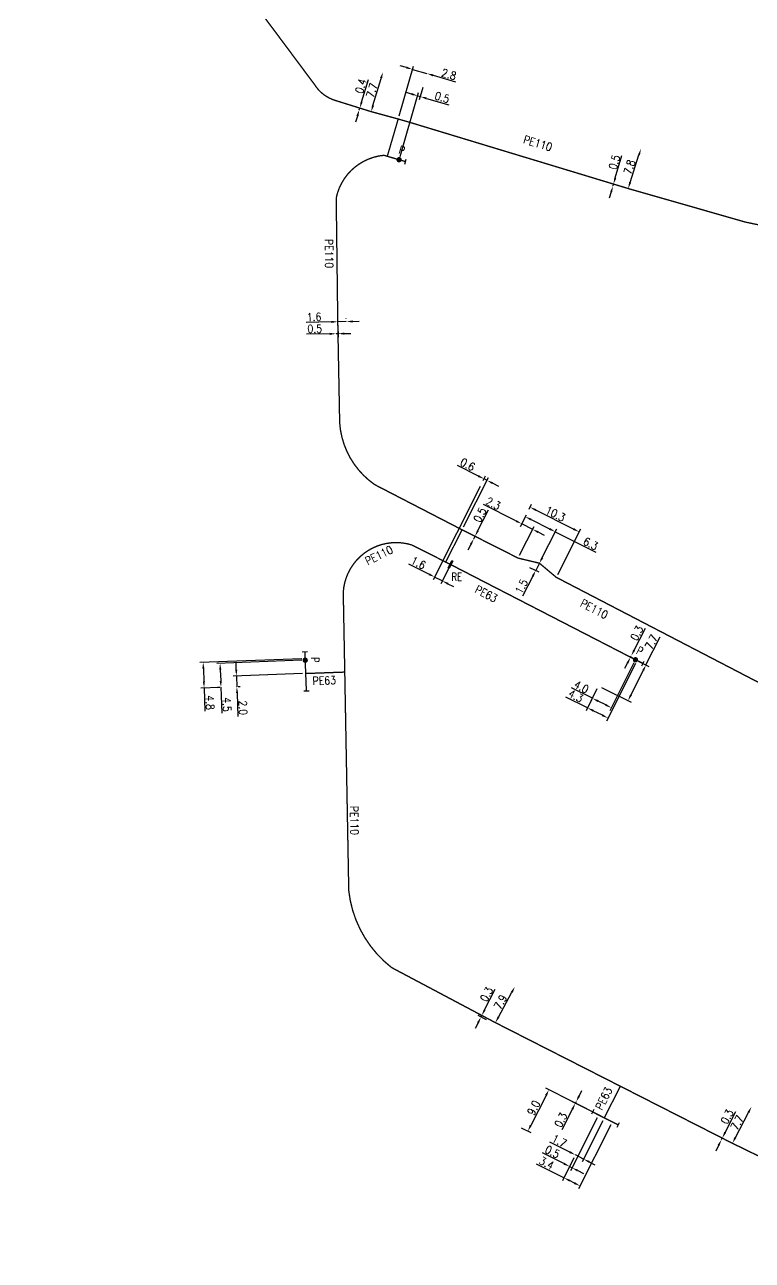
# Model space of a CAD drawing. Header units: millimetres. Extents: x 127511 to 128011, y 140859 to 142000.
# Drawn here: x 127720.3 to 127856.6, y 141388.6 to 141620.2 of the extents above; entities that cross this region are included whole.
import ezdxf
from ezdxf.enums import TextEntityAlignment as Align

# ---------------------------------------------------------------- set-up
doc = ezdxf.new("R2010")
doc.units = ezdxf.units.MM
doc.header["$PDMODE"] = 34
doc.linetypes.add('L_25_PE', pattern=[2000, 1000, 1000])
doc.layers.get('0').update_dxf_attribs({"linetype": 'CONTINUOUS'})
doc.layers.get('Defpoints').update_dxf_attribs({"linetype": 'CONTINUOUS'})
for name, color, linetype in [('L_150', 1, 'CONTINUOUS'), ('L_300', 7, 'CONTINUOUS'), ('L_340', 7, 'CONTINUOUS')]:
    doc.layers.add(name, color=color, linetype=linetype)
doc.styles.add('G_ROMANS', font='ROMANS.SHX', dxfattribs={"width": 0.75})
doc.styles.get("Standard").update_dxf_attribs({"font": 'romans.shx', "width": 0.85})
doc.dimstyles.get("Standard").update_dxf_attribs({"dimtxt": 1.5, "dimasz": 1.2, "dimexe": 0.625, "dimexo": 0.625, "dimgap": 0.25, "dimtad": 1, "dimdec": 1, "dimzin": 0, "dimdsep": 46, "dimtxsty": 'Standard', "dimcen": -0.5, "dimadec": 0, "dimazin": 0, "dimtfac": 1, "dimtdec": 1, "dimtmove": 0, "dimatfit": 3, "dimfxl": 0, "dimtolj": 1, "dimtzin": 0, "dimarcsym": 0})

# ---------------------------------------------------------------- blocks, each defined once
blk = doc.blocks.new('*D77')
at = {"layer": 'Defpoints', "color": 0, "linetype": 'Continuous', "transparency": 16777216}
for p in [(127787.36, 141611.25), (127787.36, 141611.25), (127785.17, 141603.87)]:
    blk.add_point(p, dxfattribs=at)
at = {"layer": 'L_150', "color": 0, "linetype": 'Continuous', "lineweight": -2, "transparency": 16777216}
blk.add_line((127785.51, 141605.02), (127787.02, 141610.1), dxfattribs=at)
at = {"layer": 'L_150', "color": 0, "linetype": 'Continuous', "transparency": 16777216}
for points in [[(127786.82, 141610.16), (127787.21, 141610.05), (127787.36, 141611.25)], [(127785.32, 141605.08), (127785.7, 141604.96), (127785.17, 141603.87)]]:
    blk.add_solid(points, dxfattribs=at)
at = {"layer": 'L_150', "color": 0, "linetype": 'Continuous', "transparency": 16777216, "insert": (127785.3, 141607.85), "char_height": 1.5, "attachment_point": 5, "rotation": 73.459}
blk.add_mtext('\\A1;7.7', dxfattribs=at)
blk = doc.blocks.new('*D78')
at = {"layer": 'Defpoints', "color": 0, "linetype": 'Continuous', "transparency": 16777216}
for p in [(127795.62, 141611.01), (127795.62, 141611.01), (127790.23, 141602.49)]:
    blk.add_point(p, dxfattribs=at)
at = {"layer": 'L_150', "color": 0, "linetype": 'Continuous', "lineweight": -2, "transparency": 16777216}
for p, q in [((127790.4, 141603.09), (127793.11, 141612.39)), ((127791.78, 141612.13), (127790.63, 141612.46)), ((127792.93, 141611.79), (127795.62, 141611.01)), ((127796.77, 141610.68), (127800.97, 141609.45))]:
    blk.add_line(p, q, dxfattribs=at)
at = {"layer": 'L_150', "color": 0, "linetype": 'Continuous', "transparency": 16777216}
for points in [[(127791.84, 141612.32), (127791.73, 141611.94), (127792.93, 141611.79)], [(127796.83, 141610.87), (127796.72, 141610.48), (127795.62, 141611.01)]]:
    blk.add_solid(points, dxfattribs=at)
at = {"layer": 'L_150', "color": 0, "linetype": 'Continuous', "transparency": 16777216, "insert": (127799.73, 141610.86), "char_height": 1.5, "attachment_point": 5, "rotation": 343.7669}
blk.add_mtext('\\A1;2.8', dxfattribs=at)
blk = doc.blocks.new('*D79')
at = {"layer": 'Defpoints', "color": 0, "linetype": 'Continuous', "transparency": 16777216}
for p in [(127795.04, 141609.02), (127794.37, 141606.69), (127790.4, 141594.86)]:
    blk.add_point(p, dxfattribs=at)
at = {"layer": 'L_300', "color": 0, "linetype": 'Continuous', "lineweight": -2, "transparency": 16777216}
for p, q in [((127790.57, 141595.46), (127794.06, 141607.43)), ((127792.73, 141607.17), (127791.58, 141607.5)), ((127793.89, 141606.83), (127794.37, 141606.69)), ((127794.87, 141608.42), (127794.19, 141606.09)), ((127795.52, 141606.36), (127799.72, 141605.14))]:
    blk.add_line(p, q, dxfattribs=at)
at = {"layer": 'L_300', "color": 0, "linetype": 'Continuous', "transparency": 16777216}
for points in [[(127792.79, 141607.36), (127792.68, 141606.98), (127793.89, 141606.83)], [(127795.57, 141606.55), (127795.46, 141606.17), (127794.37, 141606.69)]]:
    blk.add_solid(points, dxfattribs=at)
at = {"layer": 'L_300', "color": 0, "linetype": 'Continuous', "transparency": 16777216, "insert": (127798.47, 141606.54), "char_height": 1.5, "attachment_point": 5, "rotation": 343.7669}
blk.add_mtext('\\A1;0.5', dxfattribs=at)
blk = doc.blocks.new('*D80')
at = {"layer": 'Defpoints', "color": 0, "linetype": 'Continuous', "transparency": 16777216}
for p in [(127835.7, 141596.89), (127835.7, 141596.89), (127833.31, 141589.46)]:
    blk.add_point(p, dxfattribs=at)
at = {"layer": 'L_150', "color": 0, "linetype": 'Continuous', "lineweight": -2, "transparency": 16777216}
blk.add_line((127833.68, 141590.61), (127835.33, 141595.75), dxfattribs=at)
at = {"layer": 'L_150', "color": 0, "linetype": 'Continuous', "transparency": 16777216}
for points in [[(127835.14, 141595.81), (127835.52, 141595.69), (127835.7, 141596.89)], [(127833.49, 141590.67), (127833.87, 141590.54), (127833.31, 141589.46)]]:
    blk.add_solid(points, dxfattribs=at)
at = {"layer": 'L_150', "color": 0, "linetype": 'Continuous', "transparency": 16777216, "insert": (127833.55, 141593.48), "char_height": 1.5, "attachment_point": 5, "rotation": 72.1971}
blk.add_mtext('\\A1;7.8', dxfattribs=at)
blk = doc.blocks.new('L_300_12')
at = {"color": 0, "linetype": 'Continuous', "const_width": 0.497, "flags": 128}
blk.add_lwpolyline([(-0.25, 0, 1), (0.25, 0, 1)], format="xyb", close=True, dxfattribs=at)
at = {"color": 0, "linetype": 'Continuous', "style": 'G_ROMANS', "width": 0.75}
blk.add_text('P', height=1.5, dxfattribs=at).set_placement((0, 1.85), align=Align.MIDDLE)
at = {"color": 0, "linetype": 'Continuous', "width": 0.75, "flags": 3}
for tag, p in [('DEF_LEG', (0, -5)), ('DEF_COUP', (0, -7.5)), ('DEF_TYPE', (0, -10))]:
    blk.add_attdef(tag, text='', height=1.2, dxfattribs=at).set_placement(p, align=Align.MIDDLE)
blk = doc.blocks.new('L_340_07')
at = {"color": 0, "linetype": 'Continuous', "const_width": 0.25, "flags": 128}
blk.add_lwpolyline([(0, 0), (1.25, 0)], dxfattribs=at)
at = {"color": 0, "linetype": 'Continuous', "flags": 128}
blk.add_lwpolyline([(1.25, -0.5), (1.25, 0.5)], dxfattribs=at)
at = {"color": 0, "linetype": 'Continuous', "width": 0.75, "flags": 3}
for tag, p in [('DEF_LEG', (0.72, -3.47)), ('DEF_COUP', (0.72, -5.97)), ('DEF_TYPE', (0.72, -8.47))]:
    blk.add_attdef(tag, text='', height=1.2, dxfattribs=at).set_placement(p, align=Align.MIDDLE)
blk = doc.blocks.new('*D83')
at = {"layer": 'Defpoints', "color": 0, "linetype": 'Continuous', "transparency": 16777216}
for p in [(127778.91, 141564.46), (127780.51, 141564.52), (127780.51, 141564.49)]:
    blk.add_point(p, dxfattribs=at)
at = {"layer": 'L_150', "color": 0, "linetype": 'Continuous', "lineweight": -2, "transparency": 16777216}
for p, q in [((127778.9, 141565.08), (127778.9, 141565.11)), ((127780.5, 141565.12), (127780.5, 141565.14)), ((127777.71, 141564.46), (127773, 141564.36)), ((127780.51, 141564.52), (127778.91, 141564.49)), ((127781.71, 141564.55), (127782.91, 141564.57))]:
    blk.add_line(p, q, dxfattribs=at)
at = {"layer": 'L_150', "color": 0, "linetype": 'Continuous', "transparency": 16777216}
for points in [[(127777.71, 141564.66), (127777.71, 141564.26), (127778.91, 141564.49)], [(127781.7, 141564.75), (127781.71, 141564.35), (127780.51, 141564.52)]]:
    blk.add_solid(points, dxfattribs=at)
at = {"layer": 'L_150', "color": 0, "linetype": 'Continuous', "transparency": 16777216, "insert": (127774.47, 141565.39), "char_height": 1.5, "attachment_point": 5, "rotation": 1.2266}
blk.add_mtext('\\A1;1.6', dxfattribs=at)
blk = doc.blocks.new('*D84')
at = {"layer": 'Defpoints', "color": 0, "linetype": 'Continuous', "transparency": 16777216}
for p in [(127806.33, 141535.03), (127805.89, 141534.15), (127802.19, 141525.5)]:
    blk.add_point(p, dxfattribs=at)
at = {"layer": 'L_150', "color": 0, "linetype": 'Continuous', "lineweight": -2, "transparency": 16777216}
for p, q in [((127805.26, 141535.57), (127801.36, 141537.54)), ((127802.47, 141526.06), (127807.15, 141535.32)), ((127806.17, 141534.71), (127806.61, 141535.59)), ((127806.87, 141534.76), (127806.33, 141535.03)), ((127807.94, 141534.22), (127809.01, 141533.68))]:
    blk.add_line(p, q, dxfattribs=at)
at = {"layer": 'L_150', "color": 0, "linetype": 'Continuous', "transparency": 16777216}
for points in [[(127805.35, 141535.75), (127805.17, 141535.39), (127806.33, 141535.03)], [(127808.03, 141534.4), (127807.85, 141534.04), (127806.87, 141534.76)]]:
    blk.add_solid(points, dxfattribs=at)
at = {"layer": 'L_150', "color": 0, "linetype": 'Continuous', "transparency": 16777216, "insert": (127803.23, 141537.72), "char_height": 1.5, "attachment_point": 5, "rotation": 333.1948}
blk.add_mtext('\\A1;0.6', dxfattribs=at)
blk = doc.blocks.new('*D85')
at = {"layer": 'Defpoints', "color": 0, "linetype": 'Continuous', "transparency": 16777216}
for p in [(127804.39, 141523.83), (127804.39, 141523.83), (127804.62, 141524.28)]:
    blk.add_point(p, dxfattribs=at)
at = {"layer": 'L_150', "color": 0, "linetype": 'Continuous', "lineweight": -2, "transparency": 16777216}
for p, q in [((127805.17, 141525.34), (127807.16, 141529.23)), ((127804.39, 141523.83), (127804.62, 141524.28)), ((127803.84, 141522.76), (127803.29, 141521.7))]:
    blk.add_line(p, q, dxfattribs=at)
at = {"layer": 'L_150', "color": 0, "linetype": 'Continuous', "transparency": 16777216}
for points in [[(127803.66, 141522.85), (127804.02, 141522.67), (127804.39, 141523.83)], [(127804.99, 141525.44), (127805.34, 141525.25), (127804.62, 141524.28)]]:
    blk.add_solid(points, dxfattribs=at)
at = {"layer": 'L_150', "color": 0, "linetype": 'Continuous', "transparency": 16777216, "insert": (127805.55, 141528.28), "char_height": 1.5, "attachment_point": 5, "rotation": 62.8473}
blk.add_mtext('\\A1;0.5', dxfattribs=at)
blk = doc.blocks.new('*D91')
at = {"layer": 'Defpoints', "color": 0, "linetype": 'Continuous', "transparency": 16777216}
for p in [(127814.46, 141528.79), (127813.36, 141526.62), (127812.7, 141520.19)]:
    blk.add_point(p, dxfattribs=at)
at = {"layer": 'L_150', "color": 0, "linetype": 'Continuous', "lineweight": -2, "transparency": 16777216}
for p, q in [((127812.29, 141527.16), (127806.18, 141530.24)), ((127814.18, 141528.23), (127813.08, 141526.06)), ((127812.98, 141520.75), (127815.7, 141526.14)), ((127815.42, 141525.58), (127813.36, 141526.62)), ((127816.49, 141525.04), (127817.56, 141524.5))]:
    blk.add_line(p, q, dxfattribs=at)
at = {"layer": 'L_150', "color": 0, "linetype": 'Continuous', "transparency": 16777216}
for points in [[(127812.38, 141527.34), (127812.2, 141526.98), (127813.36, 141526.62)], [(127816.58, 141525.22), (127816.4, 141524.86), (127815.42, 141525.58)]]:
    blk.add_solid(points, dxfattribs=at)
at = {"layer": 'L_150', "color": 0, "linetype": 'Continuous', "transparency": 16777216, "insert": (127808.05, 141530.42), "char_height": 1.5, "attachment_point": 5, "rotation": 333.1948}
blk.add_mtext('\\A1;2.3', dxfattribs=at)
blk = doc.blocks.new('*D92')
at = {"layer": 'Defpoints', "color": 0, "linetype": 'Continuous', "transparency": 16777216}
for p in [(127814.04, 141527.96), (127814.46, 141528.79), (127816.68, 141519.24)]:
    blk.add_point(p, dxfattribs=at)
at = {"layer": 'L_150', "color": 0, "linetype": 'Continuous', "lineweight": -2, "transparency": 16777216}
for p, q in [((127814.18, 141528.23), (127813.76, 141527.4)), ((127815.11, 141527.42), (127818.58, 141525.67)), ((127816.96, 141519.8), (127819.93, 141525.68)), ((127819.65, 141525.13), (127827.23, 141521.3))]:
    blk.add_line(p, q, dxfattribs=at)
at = {"layer": 'L_150', "color": 0, "linetype": 'Continuous', "transparency": 16777216}
for points in [[(127815.2, 141527.6), (127815.02, 141527.24), (127814.04, 141527.96)], [(127818.67, 141525.85), (127818.49, 141525.49), (127819.65, 141525.13)]]:
    blk.add_solid(points, dxfattribs=at)
at = {"layer": 'L_150', "color": 0, "linetype": 'Continuous', "transparency": 16777216, "insert": (127826.29, 141522.89), "char_height": 1.5, "attachment_point": 5, "rotation": 333.1948}
blk.add_mtext('\\A1;6.3', dxfattribs=at)
blk = doc.blocks.new('*D93')
at = {"layer": 'Defpoints', "color": 0, "linetype": 'Continuous', "transparency": 16777216}
for p in [(127814.46, 141528.79), (127814.94, 141529.74), (127819.84, 141516.59)]:
    blk.add_point(p, dxfattribs=at)
at = {"layer": 'L_150', "color": 0, "linetype": 'Continuous', "lineweight": -2, "transparency": 16777216}
for p, q in [((127814.74, 141529.35), (127815.22, 141530.3)), ((127823.06, 141525.64), (127816.01, 141529.2)), ((127820.12, 141517.15), (127824.42, 141525.66))]:
    blk.add_line(p, q, dxfattribs=at)
at = {"layer": 'L_150', "color": 0, "linetype": 'Continuous', "transparency": 16777216}
for points in [[(127816.1, 141529.38), (127815.92, 141529.02), (127814.94, 141529.74)], [(127823.15, 141525.82), (127822.97, 141525.46), (127824.14, 141525.1)]]:
    blk.add_solid(points, dxfattribs=at)
at = {"layer": 'L_150', "color": 0, "linetype": 'Continuous', "transparency": 16777216, "insert": (127819.68, 141528.47), "char_height": 1.5, "attachment_point": 5, "rotation": 333.1948}
blk.add_mtext('\\A1;10.3', dxfattribs=at)
blk = doc.blocks.new('*D94')
at = {"layer": 'Defpoints', "color": 0, "linetype": 'Continuous', "transparency": 16777216}
for p in [(127814.3, 141518.75), (127816.68, 141519.22), (127815.99, 141517.88)]:
    blk.add_point(p, dxfattribs=at)
at = {"layer": 'L_150', "color": 0, "linetype": 'Continuous', "lineweight": -2, "transparency": 16777216}
for p, q in [((127817.23, 141520.28), (127817.77, 141521.35)), ((127816.68, 141519.22), (127815.99, 141517.88)), ((127815.45, 141516.81), (127813.53, 141513.08)), ((127814.85, 141518.46), (127816.55, 141517.59))]:
    blk.add_line(p, q, dxfattribs=at)
at = {"layer": 'L_150', "color": 0, "linetype": 'Continuous', "transparency": 16777216}
for points in [[(127817.05, 141520.38), (127817.41, 141520.19), (127816.68, 141519.22)], [(127815.27, 141516.9), (127815.62, 141516.72), (127815.99, 141517.88)]]:
    blk.add_solid(points, dxfattribs=at)
at = {"layer": 'L_150', "color": 0, "linetype": 'Continuous', "transparency": 16777216, "insert": (127813.33, 141514.87), "char_height": 1.5, "attachment_point": 5, "rotation": 62.8473}
blk.add_mtext('\\A1;1.5', dxfattribs=at)
blk = doc.blocks.new('*D95')
at = {"layer": 'Defpoints', "color": 0, "linetype": 'Continuous', "transparency": 16777216}
for p in [(127834.95, 141501.01), (127827.75, 141496.22), (127825.7, 141492.13)]:
    blk.add_point(p, dxfattribs=at)
at = {"layer": 'L_340', "color": 0, "linetype": 'Continuous', "lineweight": -2, "transparency": 16777216}
for p, q in [((127834.67, 141500.45), (127829.26, 141489.64)), ((127827.47, 141495.66), (127825.42, 141491.57)), ((127825.7, 141492.13), (127821.63, 141494.16)), ((127828.47, 141490.74), (127826.77, 141491.59))]:
    blk.add_line(p, q, dxfattribs=at)
at = {"layer": 'L_340', "color": 0, "linetype": 'Continuous', "transparency": 16777216}
for points in [[(127826.86, 141491.77), (127826.68, 141491.41), (127825.7, 141492.13)], [(127828.56, 141490.92), (127828.38, 141490.56), (127829.54, 141490.2)]]:
    blk.add_solid(points, dxfattribs=at)
at = {"layer": 'L_340', "color": 0, "linetype": 'Continuous', "transparency": 16777216, "insert": (127823.49, 141494.35), "char_height": 1.5, "attachment_point": 5, "rotation": 333.4198}
blk.add_mtext('\\A1;4.3', dxfattribs=at)
blk = doc.blocks.new('*D96')
at = {"layer": 'Defpoints', "color": 0, "linetype": 'Continuous', "transparency": 16777216}
for p in [(127834.72, 141501.12), (127827.75, 141496.22), (127833.28, 141493.45)]:
    blk.add_point(p, dxfattribs=at)
at = {"layer": 'L_300', "color": 0, "linetype": 'Continuous', "lineweight": -2, "transparency": 16777216}
for p, q in [((127836.64, 141500.16), (127839.28, 141505.43)), ((127835.28, 141500.84), (127837.2, 141499.88)), ((127833.82, 141494.53), (127836.1, 141499.09)), ((127828.31, 141495.94), (127833.84, 141493.17))]:
    blk.add_line(p, q, dxfattribs=at)
at = {"layer": 'L_300', "color": 0, "linetype": 'Continuous', "transparency": 16777216}
for points in [[(127835.92, 141499.18), (127836.28, 141499), (127836.64, 141500.16)], [(127833.64, 141494.62), (127834, 141494.44), (127833.28, 141493.45)]]:
    blk.add_solid(points, dxfattribs=at)
at = {"layer": 'L_300', "color": 0, "linetype": 'Continuous', "transparency": 16777216, "insert": (127837.67, 141504.46), "char_height": 1.5, "attachment_point": 5, "rotation": 63.4198}
blk.add_mtext('\\A1;7.7', dxfattribs=at)
blk = doc.blocks.new('*D97')
at = {"layer": 'Defpoints', "color": 0, "linetype": 'Continuous', "transparency": 16777216}
for p in [(127805.89, 141534.15), (127800.03, 141519), (127797.05, 141516.65)]:
    blk.add_point(p, dxfattribs=at)
at = {"layer": 'L_340', "color": 0, "linetype": 'Continuous', "lineweight": -2, "transparency": 16777216}
for p, q in [((127805.61, 141533.59), (127796.76, 141516.09)), ((127795.98, 141517.19), (127792.24, 141519.08)), ((127798.48, 141515.93), (127797.05, 141516.65)), ((127799.75, 141518.44), (127798.2, 141515.37)), ((127799.55, 141515.39), (127800.62, 141514.84))]:
    blk.add_line(p, q, dxfattribs=at)
at = {"layer": 'L_340', "color": 0, "linetype": 'Continuous', "transparency": 16777216}
for points in [[(127796.07, 141517.37), (127795.89, 141517.01), (127797.05, 141516.65)], [(127799.64, 141515.56), (127799.46, 141515.21), (127798.48, 141515.93)]]:
    blk.add_solid(points, dxfattribs=at)
at = {"layer": 'L_340', "color": 0, "linetype": 'Continuous', "transparency": 16777216, "insert": (127794.02, 141519.3), "char_height": 1.5, "attachment_point": 5, "rotation": 333.1948}
blk.add_mtext('\\A1;1.6', dxfattribs=at)
blk = doc.blocks.new('*D98')
at = {"layer": 'Defpoints', "color": 0, "linetype": 'Continuous', "transparency": 16777216}
for p in [(127772.9, 141498.56), (127759.62, 141496.07), (127760.01, 141496.09)]:
    blk.add_point(p, dxfattribs=at)
at = {"layer": 'L_150', "color": 0, "linetype": 'Continuous', "lineweight": -2, "transparency": 16777216}
for p, q in [((127759.89, 141499.29), (127759.85, 141500.48)), ((127772.28, 141498.54), (127759.31, 141498.06)), ((127759.93, 141498.09), (127760.01, 141496.09)), ((127760.24, 141496.1), (127760.63, 141496.11)), ((127760.05, 141494.89), (127760.21, 141490.52))]:
    blk.add_line(p, q, dxfattribs=at)
at = {"layer": 'L_150', "color": 0, "linetype": 'Continuous', "transparency": 16777216}
for points in [[(127760.09, 141499.29), (127759.69, 141499.28), (127759.93, 141498.09)], [(127760.25, 141494.9), (127759.85, 141494.88), (127760.01, 141496.09)]]:
    blk.add_solid(points, dxfattribs=at)
at = {"layer": 'L_150', "color": 0, "linetype": 'Continuous', "transparency": 16777216, "insert": (127761.15, 141492.14), "char_height": 1.5, "attachment_point": 5, "rotation": 272.0986}
blk.add_mtext('\\A1;2.0', dxfattribs=at)
blk = doc.blocks.new('*D99')
at = {"layer": 'Defpoints', "color": 0, "linetype": 'Continuous', "transparency": 16777216}
for p in [(127812.09, 141439.88), (127812.09, 141439.88), (127808.45, 141433.12)]:
    blk.add_point(p, dxfattribs=at)
at = {"layer": 'L_150', "color": 0, "linetype": 'Continuous', "lineweight": -2, "transparency": 16777216}
for p, q in [((127809.01, 141434.18), (127811.52, 141438.83)), ((127807.9, 141433.42), (127807.89, 141433.42))]:
    blk.add_line(p, q, dxfattribs=at)
at = {"layer": 'L_150', "color": 0, "linetype": 'Continuous', "transparency": 16777216}
for points in [[(127811.35, 141438.92), (127811.7, 141438.73), (127812.09, 141439.88)], [(127808.84, 141434.28), (127809.19, 141434.09), (127808.44, 141433.12)]]:
    blk.add_solid(points, dxfattribs=at)
at = {"layer": 'L_150', "color": 0, "linetype": 'Continuous', "transparency": 16777216, "insert": (127809.39, 141436.98), "char_height": 1.5, "attachment_point": 5, "rotation": 61.6226}
blk.add_mtext('\\A1;7.9', dxfattribs=at)
blk = doc.blocks.new('*D100')
at = {"layer": 'Defpoints', "color": 0, "linetype": 'Continuous', "transparency": 16777216}
for p in [(127856.39, 141417.35), (127856.39, 141417.35), (127852.83, 141410.52)]:
    blk.add_point(p, dxfattribs=at)
at = {"layer": 'L_150', "color": 0, "linetype": 'Continuous', "lineweight": -2, "transparency": 16777216}
blk.add_line((127853.39, 141411.58), (127855.84, 141416.28), dxfattribs=at)
at = {"layer": 'L_150', "color": 0, "linetype": 'Continuous', "transparency": 16777216}
for points in [[(127855.66, 141416.37), (127856.02, 141416.19), (127856.39, 141417.35)], [(127853.21, 141411.68), (127853.56, 141411.49), (127852.83, 141410.52)]]:
    blk.add_solid(points, dxfattribs=at)
at = {"layer": 'L_150', "color": 0, "linetype": 'Continuous', "transparency": 16777216, "insert": (127853.73, 141414.39), "char_height": 1.5, "attachment_point": 5, "rotation": 62.438}
blk.add_mtext('\\A1;7.7', dxfattribs=at)
blk = doc.blocks.new('L_340_21')
at = {"linetype": 'Continuous'}
blk.add_hatch(color=0, dxfattribs=at).paths.add_polyline_path([(0.125, 0.75), (-0.125, 0.75), (-0.125, -0.75), (0.125, -0.75)])
at = {"color": 0, "linetype": 'Continuous'}
blk.add_lwpolyline([(-0.125, 0.75), (0.125, 0.75), (0.125, -0.75), (-0.125, -0.75)], close=True, dxfattribs=at)
at = {"color": 0, "linetype": 'Continuous', "width": 0.75}
for tag, height, flags, p in [('RE', 1.5, 8, (0, 3)), ('DEF_LEG', 1.2, 3, (0, -5)), ('DEF_COUP', 1.2, 3, (0, -7.5)), ('DEF_TYPE', 1.2, 3, (0, -10))]:
    blk.add_attdef(tag, text='', height=height, dxfattribs=dict(at, flags=flags)).set_placement(p, align=Align.MIDDLE)
blk = doc.blocks.new('*D105')
at = {"layer": 'Defpoints', "color": 0, "linetype": 'Continuous', "transparency": 16777216}
for p in [(127782.94, 141604.2), (127782.94, 141604.2), (127785.17, 141603.87)]:
    blk.add_point(p, dxfattribs=at)
at = {"layer": 'L_150', "color": 0, "linetype": 'Continuous', "lineweight": -2, "transparency": 16777216}
for p, q in [((127783.38, 141605.66), (127784.66, 141609.91)), ((127784.57, 141604.05), (127782.44, 141604.69)), ((127782.94, 141604.2), (127783.04, 141604.51)), ((127782.6, 141603.05), (127782.25, 141601.9))]:
    blk.add_line(p, q, dxfattribs=at)
at = {"layer": 'L_150', "color": 0, "linetype": 'Continuous', "transparency": 16777216}
for points in [[(127783.19, 141605.72), (127783.57, 141605.6), (127783.04, 141604.51)], [(127782.4, 141603.11), (127782.79, 141602.99), (127782.94, 141604.2)]]:
    blk.add_solid(points, dxfattribs=at)
at = {"layer": 'L_150', "color": 0, "linetype": 'Continuous', "transparency": 16777216, "insert": (127783.24, 141608.65), "char_height": 1.5, "attachment_point": 5, "rotation": 73.204}
blk.add_mtext('\\A1;0.4', dxfattribs=at)
blk = doc.blocks.new('*D106')
at = {"layer": 'Defpoints', "color": 0, "linetype": 'Continuous', "transparency": 16777216}
for p in [(127830.47, 141589.97), (127830.47, 141589.97), (127833.31, 141589.46)]:
    blk.add_point(p, dxfattribs=at)
at = {"layer": 'L_150', "color": 0, "linetype": 'Continuous', "lineweight": -2, "transparency": 16777216}
for p, q in [((127830.9, 141591.44), (127832.15, 141595.62)), ((127832.71, 141589.64), (127829.96, 141590.46)), ((127830.12, 141588.82), (127829.78, 141587.68)), ((127830.47, 141589.97), (127830.56, 141590.29))]:
    blk.add_line(p, q, dxfattribs=at)
at = {"layer": 'L_150', "color": 0, "linetype": 'Continuous', "transparency": 16777216}
for points in [[(127830.71, 141591.49), (127831.09, 141591.38), (127830.56, 141590.29)], [(127829.93, 141588.88), (127830.31, 141588.77), (127830.47, 141589.97)]]:
    blk.add_solid(points, dxfattribs=at)
at = {"layer": 'L_150', "color": 0, "linetype": 'Continuous', "transparency": 16777216, "insert": (127830.74, 141594.39), "char_height": 1.5, "attachment_point": 5, "rotation": 73.3665}
blk.add_mtext('\\A1;0.5', dxfattribs=at)
blk = doc.blocks.new('*D109')
at = {"layer": 'Defpoints', "color": 0, "linetype": 'Continuous', "transparency": 16777216}
for p in [(127778.91, 141564.46), (127778.6, 141562.24), (127778.6, 141562.24)]:
    blk.add_point(p, dxfattribs=at)
at = {"layer": 'L_150', "color": 0, "linetype": 'Continuous', "lineweight": -2, "transparency": 16777216}
for p, q in [((127778.92, 141563.83), (127778.96, 141561.62)), ((127777.4, 141562.22), (127773.03, 141562.14)), ((127778.95, 141562.25), (127778.6, 141562.24)), ((127780.15, 141562.27), (127781.35, 141562.29))]:
    blk.add_line(p, q, dxfattribs=at)
at = {"layer": 'L_150', "color": 0, "linetype": 'Continuous', "transparency": 16777216}
for points in [[(127777.4, 141562.42), (127777.41, 141562.02), (127778.6, 141562.24)], [(127780.14, 141562.47), (127780.15, 141562.07), (127778.95, 141562.25)]]:
    blk.add_solid(points, dxfattribs=at)
at = {"layer": 'L_150', "color": 0, "linetype": 'Continuous', "transparency": 16777216, "insert": (127774.6, 141563.17), "char_height": 1.5, "attachment_point": 5, "rotation": 1.0017}
blk.add_mtext('\\A1;0.5', dxfattribs=at)
blk = doc.blocks.new('*D114')
at = {"layer": 'Defpoints', "color": 0, "linetype": 'Continuous', "transparency": 16777216}
for p in [(127833.88, 141501.87), (127833.88, 141501.87), (127834.72, 141501.12)]:
    blk.add_point(p, dxfattribs=at)
at = {"layer": 'L_340', "color": 0, "linetype": 'Continuous', "lineweight": -2, "transparency": 16777216}
for p, q in [((127834.43, 141502.93), (127836.56, 141507.07)), ((127833.2, 141500.55), (127832.65, 141499.48)), ((127834.17, 141501.41), (127833.2, 141501.9)), ((127833.75, 141501.62), (127833.88, 141501.87))]:
    blk.add_line(p, q, dxfattribs=at)
at = {"layer": 'L_340', "color": 0, "linetype": 'Continuous', "transparency": 16777216}
for points in [[(127834.25, 141503.03), (127834.61, 141502.84), (127833.88, 141501.87)], [(127833.03, 141500.64), (127833.38, 141500.46), (127833.75, 141501.62)]]:
    blk.add_solid(points, dxfattribs=at)
at = {"layer": 'L_340', "color": 0, "linetype": 'Continuous', "transparency": 16777216, "insert": (127834.94, 141506.12), "char_height": 1.5, "attachment_point": 5, "rotation": 62.7697}
blk.add_mtext('\\A1;0.3', dxfattribs=at)
blk = doc.blocks.new('*D115')
at = {"layer": 'Defpoints', "color": 0, "linetype": 'Continuous', "transparency": 16777216}
for p in [(127772.81, 141501.06), (127757.03, 141495.98), (127757.47, 141495.99)]:
    blk.add_point(p, dxfattribs=at)
at = {"layer": 'L_300', "color": 0, "linetype": 'Continuous', "lineweight": -2, "transparency": 16777216}
for p, q in [((127772.19, 141501.04), (127756.24, 141500.45)), ((127756.91, 141499.28), (127756.98, 141497.18)), ((127756.85, 141495.97), (127756.4, 141495.96)), ((127757.03, 141495.98), (127757.2, 141491.14))]:
    blk.add_line(p, q, dxfattribs=at)
at = {"layer": 'L_300', "color": 0, "linetype": 'Continuous', "transparency": 16777216}
for points in [[(127757.11, 141499.28), (127756.71, 141499.27), (127756.86, 141500.48)], [(127757.18, 141497.18), (127756.78, 141497.17), (127757.03, 141495.98)]]:
    blk.add_solid(points, dxfattribs=at)
at = {"layer": 'L_300', "color": 0, "linetype": 'Continuous', "transparency": 16777216, "insert": (127758.15, 141492.76), "char_height": 1.5, "attachment_point": 5, "rotation": 272.0986}
blk.add_mtext('\\A1;4.5', dxfattribs=at)
blk = doc.blocks.new('*D116')
at = {"layer": 'Defpoints', "color": 0, "linetype": 'Continuous', "transparency": 16777216}
for p in [(127805.73, 141434.17), (127807.32, 141433.36), (127808.45, 141433.12)]:
    blk.add_point(p, dxfattribs=at)
at = {"layer": 'L_150', "color": 0, "linetype": 'Continuous', "lineweight": -2, "transparency": 16777216}
for p, q in [((127806.41, 141435.5), (127808.4, 141439.4)), ((127805.19, 141433.1), (127804.64, 141432.03)), ((127806.76, 141433.64), (127805.18, 141434.45)), ((127807.89, 141433.4), (127805.31, 141434.72)), ((127805.73, 141434.17), (127805.87, 141434.43))]:
    blk.add_line(p, q, dxfattribs=at)
at = {"layer": 'L_150', "color": 0, "linetype": 'Continuous', "transparency": 16777216}
for points in [[(127806.24, 141435.59), (127806.59, 141435.41), (127805.87, 141434.43)], [(127805.01, 141433.19), (127805.37, 141433.01), (127805.73, 141434.17)]]:
    blk.add_solid(points, dxfattribs=at)
at = {"layer": 'L_150', "color": 0, "linetype": 'Continuous', "transparency": 16777216, "insert": (127806.79, 141438.44), "char_height": 1.5, "attachment_point": 5, "rotation": 63.0203}
blk.add_mtext('\\A1;0.3', dxfattribs=at)
blk = doc.blocks.new('*D117')
at = {"layer": 'Defpoints', "color": 0, "linetype": 'Continuous', "transparency": 16777216}
for p in [(127828.83, 141415.28), (127823.43, 141408.33), (127823.43, 141408.33)]:
    blk.add_point(p, dxfattribs=at)
at = {"layer": 'L_150', "color": 0, "linetype": 'Continuous', "lineweight": -2, "transparency": 16777216}
for p, q in [((127828.55, 141414.72), (127824.67, 141407.01)), ((127822.36, 141408.87), (127818.61, 141410.75)), ((127824.95, 141407.56), (127823.43, 141408.33)), ((127826.02, 141407.03), (127827.09, 141406.49))]:
    blk.add_line(p, q, dxfattribs=at)
at = {"layer": 'L_150', "color": 0, "linetype": 'Continuous', "transparency": 16777216}
for points in [[(127822.45, 141409.05), (127822.27, 141408.69), (127823.43, 141408.33)], [(127826.11, 141407.2), (127825.93, 141406.85), (127824.95, 141407.56)]]:
    blk.add_solid(points, dxfattribs=at)
at = {"layer": 'L_150', "color": 0, "linetype": 'Continuous', "transparency": 16777216, "insert": (127820.4, 141410.97), "char_height": 1.5, "attachment_point": 5, "rotation": 333.3072}
blk.add_mtext('\\A1;1.7', dxfattribs=at)
blk = doc.blocks.new('*D118')
at = {"layer": 'Defpoints', "color": 0, "linetype": 'Continuous', "transparency": 16777216}
for p in [(127827.76, 141415.82), (127822.34, 141406.16), (127821.35, 141404.19)]:
    blk.add_point(p, dxfattribs=at)
at = {"layer": 'L_340', "color": 0, "linetype": 'Continuous', "lineweight": -2, "transparency": 16777216}
for p, q in [((127827.48, 141415.26), (127822.5, 141405.38)), ((127821.27, 141406.7), (127817.25, 141408.72)), ((127821.63, 141404.75), (127822.62, 141406.72)), ((127822.78, 141405.93), (127822.34, 141406.16)), ((127823.86, 141405.39), (127824.93, 141404.86))]:
    blk.add_line(p, q, dxfattribs=at)
at = {"layer": 'L_340', "color": 0, "linetype": 'Continuous', "transparency": 16777216}
for points in [[(127821.36, 141406.88), (127821.18, 141406.52), (127822.34, 141406.16)], [(127823.95, 141405.57), (127823.77, 141405.22), (127822.78, 141405.93)]]:
    blk.add_solid(points, dxfattribs=at)
at = {"layer": 'L_340', "color": 0, "linetype": 'Continuous', "transparency": 16777216, "insert": (127819.12, 141408.9), "char_height": 1.5, "attachment_point": 5, "rotation": 333.3072}
blk.add_mtext('\\A1;0.5', dxfattribs=at)
blk = doc.blocks.new('*D119')
at = {"layer": 'Defpoints', "color": 0, "linetype": 'Continuous', "transparency": 16777216}
for p in [(127830.35, 141414.52), (127823.43, 141408.33), (127821.28, 141404.05)]:
    blk.add_point(p, dxfattribs=at)
at = {"layer": 'L_340', "color": 0, "linetype": 'Continuous', "lineweight": -2, "transparency": 16777216}
for p, q in [((127830.07, 141413.96), (127824.03, 141401.96)), ((127823.15, 141407.77), (127821, 141403.49)), ((127821.28, 141404.05), (127816.13, 141406.63)), ((127823.24, 141403.06), (127822.35, 141403.51))]:
    blk.add_line(p, q, dxfattribs=at)
at = {"layer": 'L_340', "color": 0, "linetype": 'Continuous', "transparency": 16777216}
for points in [[(127822.44, 141403.69), (127822.26, 141403.33), (127821.28, 141404.05)], [(127823.33, 141403.24), (127823.15, 141402.88), (127824.31, 141402.52)]]:
    blk.add_solid(points, dxfattribs=at)
at = {"layer": 'L_340', "color": 0, "linetype": 'Continuous', "transparency": 16777216, "insert": (127818.02, 141406.8), "char_height": 1.5, "attachment_point": 5, "rotation": 333.3072}
blk.add_mtext('\\A1;3.4', dxfattribs=at)
blk = doc.blocks.new('*D120')
at = {"layer": 'Defpoints', "color": 0, "linetype": 'Continuous', "transparency": 16777216}
for p in [(127823.56, 141418.3), (127823.56, 141418.3), (127828.83, 141415.28)]:
    blk.add_point(p, dxfattribs=at)
at = {"layer": 'L_150', "color": 0, "linetype": 'Continuous', "lineweight": -2, "transparency": 16777216}
for p, q in [((127824.11, 141419.37), (127824.65, 141420.43)), ((127822.88, 141416.96), (127820.88, 141413.03)), ((127828.27, 141415.57), (127822.87, 141418.31)), ((127823.56, 141418.3), (127823.43, 141418.03))]:
    blk.add_line(p, q, dxfattribs=at)
at = {"layer": 'L_150', "color": 0, "linetype": 'Continuous', "transparency": 16777216}
for points in [[(127823.93, 141419.46), (127824.29, 141419.27), (127823.56, 141418.3)], [(127822.71, 141417.05), (127823.06, 141416.87), (127823.43, 141418.03)]]:
    blk.add_solid(points, dxfattribs=at)
at = {"layer": 'L_150', "color": 0, "linetype": 'Continuous', "transparency": 16777216, "insert": (127820.71, 141414.89), "char_height": 1.5, "attachment_point": 5, "rotation": 63.043}
blk.add_mtext('\\A1;0.3', dxfattribs=at)
blk = doc.blocks.new('*D121')
at = {"layer": 'Defpoints', "color": 0, "linetype": 'Continuous', "transparency": 16777216}
for p in [(127828.83, 141415.28), (127812.71, 141413.72), (127814.52, 141412.8)]:
    blk.add_point(p, dxfattribs=at)
at = {"layer": 'L_150', "color": 0, "linetype": 'Continuous', "lineweight": -2, "transparency": 16777216}
for p, q in [((127817.92, 141419.48), (127815.06, 141413.87)), ((127828.27, 141415.57), (127817.91, 141420.84)), ((127813.27, 141413.43), (127815.07, 141412.51))]:
    blk.add_line(p, q, dxfattribs=at)
at = {"layer": 'L_150', "color": 0, "linetype": 'Continuous', "transparency": 16777216}
for points in [[(127817.74, 141419.58), (127818.1, 141419.39), (127818.46, 141420.55)], [(127814.88, 141413.96), (127815.24, 141413.78), (127814.52, 141412.8)]]:
    blk.add_solid(points, dxfattribs=at)
at = {"layer": 'L_150', "color": 0, "linetype": 'Continuous', "transparency": 16777216, "insert": (127815.61, 141417.16), "char_height": 1.5, "attachment_point": 5, "rotation": 63.043}
blk.add_mtext('\\A1;9.0', dxfattribs=at)
blk = doc.blocks.new('*D122')
at = {"layer": 'Defpoints', "color": 0, "linetype": 'Continuous', "transparency": 16777216}
for p in [(127850.79, 141411.2), (127850.79, 141411.2), (127852.83, 141410.52)]:
    blk.add_point(p, dxfattribs=at)
at = {"layer": 'L_150', "color": 0, "linetype": 'Continuous', "lineweight": -2, "transparency": 16777216}
for p, q in [((127851.47, 141412.55), (127853.45, 141416.45)), ((127850.24, 141410.13), (127849.7, 141409.06)), ((127852.27, 141410.8), (127850.37, 141411.77)), ((127850.79, 141411.2), (127850.93, 141411.48))]:
    blk.add_line(p, q, dxfattribs=at)
at = {"layer": 'L_150', "color": 0, "linetype": 'Continuous', "transparency": 16777216}
for points in [[(127851.3, 141412.64), (127851.65, 141412.46), (127850.93, 141411.48)], [(127850.06, 141410.22), (127850.42, 141410.04), (127850.79, 141411.2)]]:
    blk.add_solid(points, dxfattribs=at)
at = {"layer": 'L_150', "color": 0, "linetype": 'Continuous', "transparency": 16777216, "insert": (127851.84, 141415.49), "char_height": 1.5, "attachment_point": 5, "rotation": 63.0871}
blk.add_mtext('\\A1;0.3', dxfattribs=at)
blk = doc.blocks.new('*D129')
at = {"layer": 'Defpoints', "color": 0, "linetype": 'Continuous', "transparency": 16777216}
for p in [(127834.68, 141501.14), (127827.75, 141496.22), (127826.6, 141493.93)]:
    blk.add_point(p, dxfattribs=at)
at = {"layer": 'L_300', "color": 0, "linetype": 'Continuous', "lineweight": -2, "transparency": 16777216}
for p, q in [((127834.4, 141500.58), (127829.89, 141491.58)), ((127826.6, 141493.93), (127822.69, 141495.88)), ((127827.47, 141495.66), (127826.32, 141493.37)), ((127829.1, 141492.67), (127827.67, 141493.39))]:
    blk.add_line(p, q, dxfattribs=at)
at = {"layer": 'L_300', "color": 0, "linetype": 'Continuous', "transparency": 16777216}
for points in [[(127827.76, 141493.57), (127827.58, 141493.21), (127826.6, 141493.93)], [(127829.19, 141492.85), (127829.01, 141492.5), (127830.17, 141492.14)]]:
    blk.add_solid(points, dxfattribs=at)
at = {"layer": 'L_300', "color": 0, "linetype": 'Continuous', "transparency": 16777216, "insert": (127824.55, 141496.07), "char_height": 1.5, "attachment_point": 5, "rotation": 333.4198}
blk.add_mtext('\\A1;4.0', dxfattribs=at)
blk = doc.blocks.new('*D130')
at = {"layer": 'Defpoints', "color": 0, "linetype": 'Continuous', "transparency": 16777216}
for p in [(127772.8, 141501.36), (127753.87, 141495.86), (127757.47, 141495.99)]:
    blk.add_point(p, dxfattribs=at)
at = {"layer": 'L_340', "color": 0, "linetype": 'Continuous', "lineweight": -2, "transparency": 16777216}
for p, q in [((127772.18, 141501.34), (127753.07, 141500.64)), ((127753.74, 141499.46), (127753.83, 141497.06)), ((127756.85, 141495.97), (127753.24, 141495.84)), ((127753.87, 141495.86), (127754.03, 141491.49))]:
    blk.add_line(p, q, dxfattribs=at)
at = {"layer": 'L_340', "color": 0, "linetype": 'Continuous', "transparency": 16777216}
for points in [[(127753.94, 141499.47), (127753.54, 141499.45), (127753.69, 141500.66)], [(127754.02, 141497.07), (127753.63, 141497.05), (127753.87, 141495.86)]]:
    blk.add_solid(points, dxfattribs=at)
at = {"layer": 'L_340', "color": 0, "linetype": 'Continuous', "transparency": 16777216, "insert": (127754.97, 141493.12), "char_height": 1.5, "attachment_point": 5, "rotation": 272.0986}
blk.add_mtext('\\A1;4.8', dxfattribs=at)

msp = doc.modelspace()

# ---------------------------------------------------------------- linework, layer by layer
at = {"layer": 'L_150', "linetype": 'L_25_PE', "flags": 128}
msp.add_lwpolyline([(128000, 141596.46, 0.25, 0.25, 0), (127996.66, 141592.62, 0.25, 0.25, 0), (127996.16, 141592.19, 0.25, 0.25, 0.128432), (127986.36, 141593.51, 0.25, 0.25, 0), (127945.73, 141587.79, 0.25, 0.25, 0), (127909.53, 141582.69, 0.25, 0.25, 0), (127895.73, 141580.76, 0.25, 0.25, -0.096845), (127855.3, 141583.16, 0.25, 0.25, 0), (127833.31, 141589.46, 0.25, 0.25, 0), (127792.44, 141601.85, 0.25, 0.25, 0), (127790.23, 141602.49, 0.25, 0.25, 0), (127785.17, 141603.87, 0.25, 0.25, 0), (127778.48, 141605.96, 0.25, 0.25, -0.181644), (127774.59, 141608.91, 0.25, 0.25, 0), (127767.86, 141617.95, 0.25, 0.25, 0), (127737.8, 141658.23, 0.25, 0.25, 0), (127727.59, 141672.82, 0.25, 0.25, 0), (127724.72, 141676.95, 0.25, 0.25, 0), (127722.87, 141679.61, 0.25, 0.25, 0), (127722.11, 141680.8, 0.25, 0.25, 0), (127721.78, 141681.35, 0.25, 0.25, 0), (127721.54, 141681.8, 0.25, 0.25, 0), (127721.27, 141682.32, 0.25, 0.25, 0), (127721.05, 141682.84, 0.25, 0.25, 0), (127720.85, 141683.42, 0.25, 0.25, 0), (127720.75, 141683.77, 0.25, 0.25, 0), (127720.62, 141684.37, 0.25, 0.25, 0), (127720.52, 141685.11, 0.25, 0.25, 0), (127720.44, 141685.86, 0.25, 0.25, 0), (127720.41, 141686.35, 0.25, 0.25, 0), (127720.4, 141686.72, 0.25, 0.25, 0), (127720.4, 141687.37, 0.25, 0.25, 0), (127720.44, 141688.01, 0.25, 0.25, 0), (127720.5, 141688.58, 0.25, 0.25, 0), (127720.56, 141688.98, 0.25, 0.25, 0), (127720.67, 141689.54, 0.25, 0.25, 0), (127720.76, 141689.95, 0.25, 0.25, 0), (127720.86, 141690.33, 0.25, 0.25, 0), (127720.94, 141690.59, 0.25, 0.25, 0), (127721.17, 141691.28, 0.25, 0.25, 0), (127721.4, 141691.84, 0.25, 0.25, 0), (127721.73, 141692.51, 0.25, 0.25, 0), (127722.06, 141693.05, 0.25, 0.25, 0), (127722.43, 141693.57, 0.25, 0.25, 0), (127722.83, 141694.07, 0.25, 0.25, 0), (127723.07, 141694.36, 0.25, 0.25, 0), (127723.78, 141695.11, 0.25, 0.25, 0), (127724.59, 141695.87, 0.25, 0.25, 0), (127725.39, 141696.46, 0.25, 0.25, 0), (127727.98, 141698.23, 0.25, 0.25, 0), (127733.38, 141701.91, 0.25, 0.25, 0), (127745.48, 141710.18, 0.25, 0.25, 0), (127756.25, 141717.53, 0.25, 0.25, 0), (127761.66, 141721.23, 0.25, 0.25, 0), (127784.91, 141736.97, 0.25, 0.25, 0), (127825.31, 141763.96, 0.25, 0.25, 0), (127829.48, 141766.69, 0.25, 0.25, 0), (127829.48, 141766.69, 0.25, 0.25, 0), (127831.66, 141767.86, 0.25, 0.25, 0), (127835.23, 141769.46, 0.25, 0.25, 0), (127839.94, 141771.31, 0.25, 0.25, 0), (127839.94, 141771.31, 0.25, 0.25, 0), (127843.61, 141772.58, 0.25, 0.25, 0), (127850.09, 141774.89, 0.25, 0.25, 0), (127856.71, 141777.23, 0.25, 0.25, 0), (127862.4, 141779.14, 0.25, 0.25, 0), (127865.78, 141780.39, 0.25, 0.25, 0), (127867.91, 141781.19, 0.25, 0.25, 0), (127876.29, 141784.12, 0.25, 0.25, 0), (127881.79, 141785.77, 0.25, 0.25, 0), (127887.15, 141788.48, 0.25, 0.25, 0)], format="xyseb", dxfattribs=at)
at = {"layer": 'L_150', "linetype": 'L_25_PE', "const_width": 0.25, "flags": 128}
for points in [[(127790.23, 141602.49), (127788.19, 141595.5)], [(127802.19, 141525.5), (127799.13, 141519.45)], [(127834.95, 141501.01), (127834.68, 141501.14), (127800.14, 141518.94)], [(127772.98, 141496.56), (127772.9, 141498.56), (127772.8, 141501.36)], [(127772.9, 141498.56), (127780.22, 141498.83), (127780.22, 141498.83)], [(127828.83, 141415.28), (127831.39, 141420.31), (127831.84, 141421.21)], [(127827.76, 141415.82), (127828.83, 141415.28), (127830.35, 141414.52)]]:
    msp.add_lwpolyline(points, dxfattribs=at)
for points in [[(128000, 141467.5), (127999.9, 141467.07), (127998.11, 141461.64), (127994.71, 141454.26), (127986.68, 141442.14, -0.281282), (127971.94, 141438.27), (127968.66, 141439.96), (127956.56, 141446.2), (127924.51, 141462.6), (127860, 141495.71), (127819.84, 141516.59), (127816.68, 141519.24), (127812.7, 141520.19), (127804.62, 141524.28), (127802.19, 141525.5), (127785.87, 141533.94, -0.228014), (127779.27, 141545.49), (127778.91, 141564.46), (127778.62, 141587.71, -0.329697), (127787.57, 141595.69), (127788.19, 141595.5), (127790.4, 141594.86)], [(127799.92, 141519.05), (127799.13, 141519.45), (127792.83, 141522.64, 0.488976), (127779.94, 141513.78), (127780.22, 141498.83), (127780.97, 141457.87, 0.203499), (127789.01, 141443.44), (127808.45, 141433.12), (127831.84, 141421.21), (127852.83, 141410.52), (127868.87, 141402.69), (127876.8, 141400.06), (127909.69, 141392.77), (127926.83, 141388.98, 0.195995), (127941.78, 141392.41), (127959.1, 141409.21), (127967.15, 141418.04, 0.478811), (127965.27, 141432.79, 0.032471), (127964.17, 141433.37), (127962.76, 141434.11)]]:
    msp.add_lwpolyline(points, format="xyb", dxfattribs=at)

# ---------------------------------------------------------------- block references
at = {"layer": 'L_300'}
for p, rotation in [((127790.4, 141594.86), 343.7668553273145), ((127834.68, 141501.14), 333.4198080117848), ((127772.81, 141501.06), 272.0985966297621)]:
    msp.add_blockref('L_300_12', p, dxfattribs=dict(at, rotation=rotation))
at = {"layer": 'L_340'}
for p, rotation in [((127790.4, 141594.86), 343.7668553250664), ((127772.8, 141501.36), 92.09859663063185), ((127834.95, 141501.01), 333.4198080136119), ((127772.98, 141496.56), 272.0985966307452), ((127827.76, 141415.82), 152.5143531855568), ((127830.35, 141414.52), 333.0430294626407)]:
    msp.add_blockref('L_340_07', p, dxfattribs=dict(at, rotation=rotation))
ref = msp.add_blockref('L_340_21', (127800.03, 141519), dxfattribs=dict(at, rotation=332.7459704352574))
ref.add_attrib('RE', 'RE', dxfattribs={"layer": '0', "color": 0, "linetype": 'Continuous', "height": 1.5, "width": 0.75, "flags": 8}).set_placement((127801.2, 141516.68), align=Align.MIDDLE)

# ---------------------------------------------------------------- texts
at = {"layer": 'L_150', "linetype": 'Continuous', "width": 0.85}
for s, rotation, p in [('PE110', 343.1355, (127816.38, 141597.93)), ('PE110', 270.7094, (127777.29, 141577.26)), ('PE110', 26.4019, (127786.62, 141520.73)), ('PE63', 332.746, (127806.71, 141513.49)), ('PE110', 332.5314, (127826.94, 141510.65)), ('PE63', 2.0986, (127776.38, 141497.24)), ('PE110', 271.0503, (127782.02, 141471.03)), ('PE63', 63.0135, (127828.75, 141418.91))]:
    msp.add_text(s, height=1.5, rotation=rotation, dxfattribs=at).set_placement(p, align=Align.MIDDLE)

# ---------------------------------------------------------------- dimensions: what is measured, and where the dimension line sits
at = {"layer": 'L_150', "linetype": 'Continuous'}
for base, p1, p2, angle, picture, middle in [((127787.36, 141611.25), (127785.17, 141603.87), (127787.36, 141611.25), 253.459, '*D77', (127786.26, 141607.56)), ((127795.62, 141611.01), (127790.23, 141602.49), (127795.62, 141611.01), 163.7669, '*D78', (127799.45, 141609.9)), ((127835.7, 141596.89), (127833.31, 141589.46), (127835.7, 141596.89), 252.1971, '*D80', (127834.5, 141593.18)), ((127780.51, 141564.52), (127778.91, 141564.46), (127780.51, 141564.49), 181.2266, '*D83', (127774.5, 141564.39)), ((127806.33, 141535.03), (127802.19, 141525.5), (127805.89, 141534.15), 333.1948, '*D84', (127802.78, 141536.83)), ((127813.36, 141526.62), (127812.7, 141520.19), (127814.46, 141528.79), 333.1948, '*D91', (127807.6, 141529.53)), ((127814.94, 141529.74), (127819.84, 141516.59), (127814.46, 141528.79), 333.1948, '*D93', (127819.23, 141527.58)), ((127804.39, 141523.83), (127804.62, 141524.28), (127804.39, 141523.83), 62.8473, '*D85', (127806.44, 141527.82)), ((127814.04, 141527.96), (127816.68, 141519.24), (127814.46, 141528.79), 333.1948, '*D92', (127825.84, 141522)), ((127815.99, 141517.88), (127816.68, 141519.22), (127814.3, 141518.75), 62.8473, '*D94', (127814.22, 141514.41)), ((127760.01, 141496.09), (127772.9, 141498.56), (127759.62, 141496.07), 92.0986, '*D98', (127760.15, 141492.1)), ((127805.73, 141434.17), (127808.45, 141433.12), (127807.32, 141433.36), 63.0203, '*D116', (127807.68, 141437.99)), ((127823.56, 141418.3), (127828.83, 141415.28), (127823.56, 141418.3), 243.043, '*D120', (127821.6, 141414.44)), ((127856.39, 141417.35), (127852.83, 141410.52), (127856.39, 141417.35), 242.438, '*D100', (127854.61, 141413.93)), ((127823.43, 141408.33), (127828.83, 141415.28), (127823.43, 141408.33), 333.3072, '*D117', (127819.95, 141410.08))]:
    dim = msp.add_linear_dim(base=base, p1=p1, p2=p2, angle=angle, dimstyle='Standard', dxfattribs=at)
    dim.commit()
    dim.dimension.update_dxf_attribs({"geometry": picture, "text_midpoint": middle, "dimtype": 160})
for base, p1, p2, angle, text, picture, middle in [((127782.94, 141604.2), (127785.17, 141603.87), (127782.94, 141604.2), 73.204, '0.4', '*D105', (127784.2, 141608.36)), ((127830.47, 141589.97), (127833.31, 141589.46), (127830.47, 141589.97), 73.3665, '0.5', '*D106', (127831.7, 141594.1)), ((127778.6, 141562.24), (127778.91, 141564.46), (127778.6, 141562.24), 1.0017, '0.5', '*D109', (127774.62, 141562.17)), ((127812.09, 141439.88), (127808.45, 141433.12), (127812.09, 141439.88), 241.6226, '7.9', '*D99', (127810.27, 141436.5)), ((127814.52, 141412.8), (127828.83, 141415.28), (127812.71, 141413.72), 63.043, '9.0', '*D121', (127816.51, 141416.71)), ((127850.79, 141411.2), (127852.83, 141410.52), (127850.79, 141411.2), 63.0871, '0.3', '*D122', (127852.74, 141415.04))]:
    dim = msp.add_linear_dim(base=base, p1=p1, p2=p2, angle=angle, text=text, dimstyle='Standard', dxfattribs=at)
    dim.commit()
    dim.dimension.update_dxf_attribs({"geometry": picture, "text_midpoint": middle, "dimtype": 160})
at = {"layer": 'L_300', "linetype": 'Continuous'}
for base, p1, p2, angle, picture, middle in [((127794.37, 141606.69), (127790.4, 141594.86), (127795.04, 141609.02), 163.7669, '*D79', (127798.19, 141605.58)), ((127757.03, 141495.98), (127772.81, 141501.06), (127757.47, 141495.99), 92.0986, '*D115', (127757.15, 141492.72)), ((127826.6, 141493.93), (127834.68, 141501.14), (127827.75, 141496.22), 333.4198, '*D129', (127824.11, 141495.17))]:
    dim = msp.add_linear_dim(base=base, p1=p1, p2=p2, angle=angle, dimstyle='Standard', dxfattribs=at)
    dim.commit()
    dim.dimension.update_dxf_attribs({"geometry": picture, "text_midpoint": middle, "dimtype": 160})
dim = msp.add_linear_dim(base=(127833.28, 141493.45), p1=(127834.72, 141501.12), p2=(127827.75, 141496.22), angle=63.4198, text='7.7', dimstyle='Standard', dxfattribs=at)
dim.commit()
dim.dimension.update_dxf_attribs({"geometry": '*D96', "text_midpoint": (127838.57, 141504.01), "dimtype": 160})
at = {"layer": 'L_340', "linetype": 'Continuous'}
for base, p1, p2, angle, picture, middle in [((127797.05, 141516.65), (127800.03, 141519), (127805.89, 141534.15), 333.1948, '*D97', (127793.57, 141518.41)), ((127753.87, 141495.86), (127772.8, 141501.36), (127757.47, 141495.99), 92.0986, '*D130', (127753.97, 141493.08)), ((127825.7, 141492.13), (127834.95, 141501.01), (127827.75, 141496.22), 333.4198, '*D95', (127823.05, 141493.45)), ((127821.28, 141404.05), (127830.35, 141414.52), (127823.43, 141408.33), 333.3072, '*D119', (127817.57, 141405.91)), ((127822.34, 141406.16), (127827.76, 141415.82), (127821.35, 141404.19), 333.3072, '*D118', (127818.67, 141408))]:
    dim = msp.add_linear_dim(base=base, p1=p1, p2=p2, angle=angle, dimstyle='Standard', dxfattribs=at)
    dim.commit()
    dim.dimension.update_dxf_attribs({"geometry": picture, "text_midpoint": middle, "dimtype": 160})
dim = msp.add_linear_dim(base=(127833.88, 141501.87), p1=(127834.72, 141501.12), p2=(127833.88, 141501.87), angle=242.7697, text='0.3', dimstyle='Standard', dxfattribs=at)
dim.commit()
dim.dimension.update_dxf_attribs({"geometry": '*D114', "text_midpoint": (127835.83, 141505.66), "dimtype": 160})

doc.saveas('drawing.dxf')
